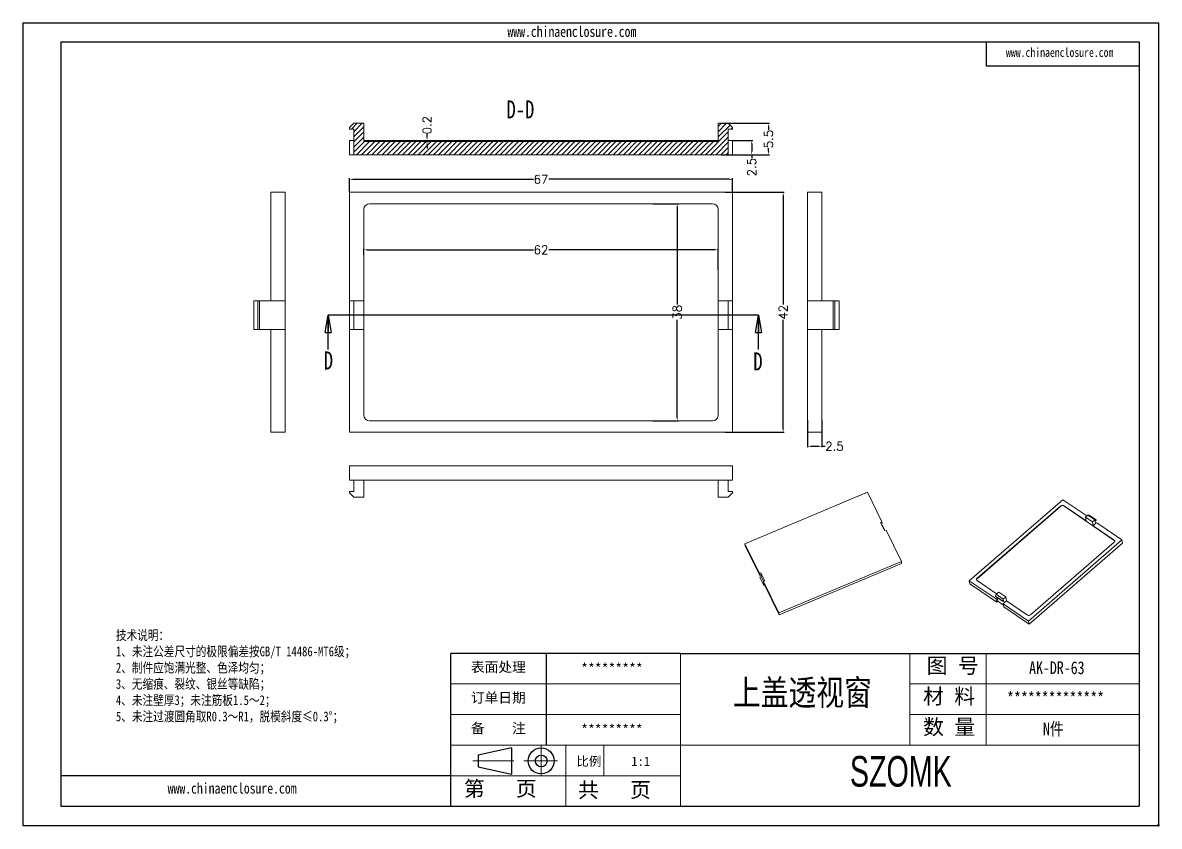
# Model space of a CAD drawing. Header units: inches. Extents: x 2437 to 3620, y 1125 to 1473.
# Drawn here: x 3421.6 to 3620.4, y 1125.6 to 1266.2 of the extents above; entities that cross this region are included whole.
import ezdxf

# ---------------------------------------------------------------- set-up
doc = ezdxf.new("R2010")
doc.units = ezdxf.units.IN
doc.header["$LTSCALE"] = 15
doc.linetypes.add('CENTER2', pattern=[28.575, 19.05, -3.175, 3.175, -3.175])
doc.linetypes.add('PHANTOM', pattern=[12.7, 6.35, -1.27, 1.27, -1.27, 1.27, -1.27])
doc.layers.add('文字', color=81, linetype='Continuous')
for name, color, linetype, lineweight in [('粗实线', 7, 'Continuous', 30), ('细实线', 3, 'Continuous', 9), ('细点划线', 2, 'CENTER2', 9)]:
    doc.layers.add(name, color=color, linetype=linetype, lineweight=lineweight)
doc.styles.add('SLDTEXTSTYLE0', font='TXT', dxfattribs={"width": 0.75})
doc.styles.get("Standard").update_dxf_attribs({"font": 'txt', "bigfont": 'gbcbig.shx'})
doc.styles.add('宋体', font='', dxfattribs={"width": 0.8, "height": 3.5})
doc.styles.add('长仿宋', font='', dxfattribs={"width": 0.7, "height": 4})
doc.styles.get('宋体').set_extended_font_data('SimSun')
doc.styles.get('长仿宋').set_extended_font_data('SimSun')
doc.dimstyles.new('2', dxfattribs={"dimtxt": 1.5, "dimasz": 0.6, "dimexe": 0.18, "dimexo": 0.0625, "dimgap": 0.09, "dimtad": 0, "dimdsep": 46, "dimtxsty": 'Standard', "dimcen": 0, "dimclrd": 3, "dimclre": 3, "dimadec": 0, "dimazin": 2, "dimtfac": 1, "dimtofl": 0, "dimtmove": 0, "dimatfit": 3, "dimfxl": 1, "dimtolj": 1, "dimtzin": 0, "dimarcsym": 0})

# ---------------------------------------------------------------- blocks, each defined once
blk = doc.blocks.new('_CLOSED')
at = {"color": 0, "linetype": 'ByBlock', "lineweight": -2}
for p, q in [((-1, 0.166667), (0, 0)), ((-1, 0.166667), (-1, -0.166667)), ((0, 0), (-1, -0.166667)), ((0, 0), (-1, 0))]:
    blk.add_line(p, q, dxfattribs=at)
blk = doc.blocks.new('*D300')
at = {"color": 3, "lineweight": -2}
for p, q in [((3478.77, 1236.63), (3478.77, 1239.02)), ((3545.77, 1236.63), (3545.77, 1239.02)), ((3479.37, 1238.84), (3510.93, 1238.84)), ((3545.17, 1238.84), (3513.61, 1238.84))]:
    blk.add_line(p, q, dxfattribs=at)
at = {"color": 3}
for points in [[(3479.37, 1238.94), (3479.37, 1238.74), (3478.77, 1238.84)], [(3545.17, 1238.94), (3545.17, 1238.74), (3545.77, 1238.84)]]:
    blk.add_solid(points, dxfattribs=at)
at = {"layer": 'Defpoints', "color": 0}
for p in [(3545.77, 1238.84), (3478.77, 1236.57), (3545.77, 1236.57)]:
    blk.add_point(p, dxfattribs=at)
at = {"color": 0, "insert": (3512.27, 1238.84), "char_height": 1.5, "attachment_point": 5}
blk.add_mtext('\\A1;67', dxfattribs=at)
blk = doc.blocks.new('*D301')
at = {"color": 3, "lineweight": -2}
for p, q in [((3544.49, 1236.57), (3554.81, 1236.57)), ((3554.63, 1235.97), (3554.63, 1216.91)), ((3554.63, 1195.17), (3554.63, 1214.23)), ((3544.49, 1194.57), (3554.81, 1194.57))]:
    blk.add_line(p, q, dxfattribs=at)
at = {"color": 3}
for points in [[(3554.53, 1235.97), (3554.73, 1235.97), (3554.63, 1236.57)], [(3554.53, 1195.17), (3554.73, 1195.17), (3554.63, 1194.57)]]:
    blk.add_solid(points, dxfattribs=at)
at = {"layer": 'Defpoints', "color": 0}
for p in [(3544.43, 1236.57), (3544.43, 1194.57), (3554.63, 1194.57)]:
    blk.add_point(p, dxfattribs=at)
at = {"color": 0, "insert": (3554.63, 1215.57), "char_height": 1.5, "attachment_point": 5, "rotation": 90}
blk.add_mtext('\\A1;42', dxfattribs=at)
blk = doc.blocks.new('*D302')
at = {"color": 3, "lineweight": -2}
for p, q in [((3531.8, 1234.57), (3536.27, 1234.57)), ((3536.09, 1233.97), (3536.09, 1216.91)), ((3536.09, 1197.17), (3536.09, 1214.23)), ((3531.8, 1196.57), (3536.27, 1196.57))]:
    blk.add_line(p, q, dxfattribs=at)
at = {"color": 3}
for points in [[(3535.99, 1233.97), (3536.19, 1233.97), (3536.09, 1234.57)], [(3535.99, 1197.17), (3536.19, 1197.17), (3536.09, 1196.57)]]:
    blk.add_solid(points, dxfattribs=at)
at = {"layer": 'Defpoints', "color": 0}
for p in [(3531.74, 1234.57), (3536.09, 1234.57), (3531.74, 1196.57)]:
    blk.add_point(p, dxfattribs=at)
at = {"color": 0, "insert": (3536.09, 1215.57), "char_height": 1.5, "attachment_point": 5, "rotation": 90}
blk.add_mtext('\\A1;38', dxfattribs=at)
blk = doc.blocks.new('*D303')
at = {"color": 3, "lineweight": -2}
for p, q in [((3481.27, 1225.62), (3481.27, 1226.68)), ((3481.87, 1226.5), (3510.93, 1226.5)), ((3542.67, 1226.5), (3513.61, 1226.5)), ((3543.27, 1222.99), (3543.27, 1226.68))]:
    blk.add_line(p, q, dxfattribs=at)
at = {"color": 3}
for points in [[(3481.87, 1226.6), (3481.87, 1226.4), (3481.27, 1226.5)], [(3542.67, 1226.6), (3542.67, 1226.4), (3543.27, 1226.5)]]:
    blk.add_solid(points, dxfattribs=at)
at = {"layer": 'Defpoints', "color": 0}
for p in [(3481.27, 1226.5), (3481.27, 1225.56), (3543.27, 1222.93)]:
    blk.add_point(p, dxfattribs=at)
at = {"color": 0, "insert": (3512.27, 1226.5), "char_height": 1.5, "attachment_point": 5}
blk.add_mtext('\\A1;62', dxfattribs=at)
blk = doc.blocks.new('*D304')
at = {"color": 3, "lineweight": -2}
for p, q in [((3545.83, 1245.64), (3549.31, 1245.64)), ((3549.13, 1245.04), (3549.13, 1243.74)), ((3545.46, 1243.14), (3549.31, 1243.14)), ((3549.13, 1243.14), (3549.13, 1242.54))]:
    blk.add_line(p, q, dxfattribs=at)
at = {"color": 3}
for points in [[(3549.03, 1245.04), (3549.23, 1245.04), (3549.13, 1245.64)], [(3549.03, 1243.74), (3549.23, 1243.74), (3549.13, 1243.14)]]:
    blk.add_solid(points, dxfattribs=at)
at = {"layer": 'Defpoints', "color": 0}
for p in [(3545.77, 1245.64), (3549.13, 1245.64), (3545.39, 1243.14)]:
    blk.add_point(p, dxfattribs=at)
at = {"color": 0, "insert": (3549.13, 1240.95), "char_height": 1.5, "attachment_point": 5, "rotation": 90}
blk.add_mtext('\\A1;2.5', dxfattribs=at)
blk = doc.blocks.new('*D305')
at = {"color": 3, "lineweight": -2}
for p, q in [((3543.78, 1248.64), (3552.25, 1248.64)), ((3552.07, 1248.04), (3552.07, 1247.48)), ((3543.78, 1243.14), (3552.25, 1243.14)), ((3552.07, 1243.74), (3552.07, 1244.3))]:
    blk.add_line(p, q, dxfattribs=at)
at = {"color": 3}
for points in [[(3551.97, 1248.04), (3552.17, 1248.04), (3552.07, 1248.64)], [(3551.97, 1243.74), (3552.17, 1243.74), (3552.07, 1243.14)]]:
    blk.add_solid(points, dxfattribs=at)
at = {"layer": 'Defpoints', "color": 0}
for p in [(3543.72, 1248.64), (3552.07, 1248.64), (3543.72, 1243.14)]:
    blk.add_point(p, dxfattribs=at)
at = {"color": 0, "insert": (3552.07, 1245.89), "char_height": 1.5, "attachment_point": 5, "rotation": 90}
blk.add_mtext('\\A1;5.5', dxfattribs=at)
blk = doc.blocks.new('*D306')
at = {"color": 3, "lineweight": -2}
for p, q in [((3492.32, 1246.24), (3492.32, 1246.84)), ((3491.76, 1245.64), (3492.5, 1245.64)), ((3491.76, 1245.44), (3492.5, 1245.44)), ((3492.32, 1244.84), (3492.32, 1244.24))]:
    blk.add_line(p, q, dxfattribs=at)
at = {"color": 3}
for points in [[(3492.22, 1246.24), (3492.42, 1246.24), (3492.32, 1245.64)], [(3492.22, 1244.84), (3492.42, 1244.84), (3492.32, 1245.44)]]:
    blk.add_solid(points, dxfattribs=at)
at = {"layer": 'Defpoints', "color": 0}
for p in [(3491.7, 1245.64), (3491.7, 1245.44), (3492.32, 1245.64)]:
    blk.add_point(p, dxfattribs=at)
at = {"color": 0, "insert": (3492.32, 1248.31), "char_height": 1.5, "attachment_point": 5, "rotation": 90}
blk.add_mtext('\\A1;0.2', dxfattribs=at)
blk = doc.blocks.new('*D307')
at = {"color": 3, "lineweight": -2}
for p, q in [((3558.9, 1196.66), (3558.9, 1191.93)), ((3561.4, 1196.66), (3561.4, 1191.93)), ((3559.5, 1192.11), (3560.8, 1192.11)), ((3561.4, 1192.11), (3562, 1192.11))]:
    blk.add_line(p, q, dxfattribs=at)
at = {"color": 3}
for points in [[(3559.5, 1192.21), (3559.5, 1192.01), (3558.9, 1192.11)], [(3560.8, 1192.21), (3560.8, 1192.01), (3561.4, 1192.11)]]:
    blk.add_solid(points, dxfattribs=at)
at = {"layer": 'Defpoints', "color": 0}
for p in [(3558.9, 1196.73), (3561.4, 1196.73), (3561.4, 1192.11)]:
    blk.add_point(p, dxfattribs=at)
at = {"color": 0, "insert": (3563.59, 1192.11), "char_height": 1.5, "attachment_point": 5}
blk.add_mtext('\\A1;2.5', dxfattribs=at)

msp = doc.modelspace()

# ---------------------------------------------------------------- hatches: boundary and pattern name
at = {"linetype": 'Continuous', "lineweight": 0}
h = msp.add_hatch(dxfattribs=at)
h.set_pattern_fill('ANSI31', color=4, scale=0.2, style=0)
h.set_pattern_definition([(45, (25.29296, -402.01804), (-0.44901281, 0.44901281), [])])
h.paths.add_polyline_path([(3478.769, 1247.64), (3479.519, 1247.64), (3479.519, 1243.14), (3545.019, 1243.14), (3545.019, 1247.64), (3545.769, 1247.64), (3545.769, 1247.89), (3545.019, 1248.64), (3543.269, 1248.64), (3543.269, 1245.44), (3481.269, 1245.44), (3481.269, 1248.64), (3479.519, 1248.64), (3478.769, 1247.89)], flags=0)

# ---------------------------------------------------------------- linework, layer by layer
for p, q in [((3421.582, 1266.245), (3620.271, 1266.245)), ((3421.582, 1266.245), (3421.582, 1125.758)), ((3620.271, 1266.245), (3620.271, 1125.758)), ((3428.272, 1262.901), (3616.926, 1262.901)), ((3428.272, 1262.901), (3428.272, 1129.103)), ((3590.167, 1262.901), (3590.167, 1258.719)), ((3616.926, 1262.901), (3616.926, 1129.103)), ((3590.167, 1258.719), (3616.926, 1258.719)), ((3536.648, 1155.863), (3496.509, 1155.863)), ((3496.509, 1129.103), (3496.509, 1155.863)), ((3513.233, 1139.807), (3513.233, 1155.863)), ((3536.648, 1155.863), (3616.926, 1155.863)), ((3496.509, 1134.455), (3428.272, 1134.455)), ((3428.272, 1129.103), (3616.926, 1129.103)), ((3421.582, 1125.758), (3620.271, 1125.758))]:
    msp.add_line(p, q)
at = {"color": 7, "linetype": 'Continuous', "lineweight": 15}
for p, q in [((3478.769, 1247.89), (3479.519, 1248.64)), ((3478.769, 1247.89), (3478.769, 1247.64)), ((3479.519, 1247.64), (3478.769, 1247.64)), ((3481.269, 1248.64), (3479.519, 1248.64)), ((3479.519, 1243.14), (3479.519, 1247.64)), ((3481.269, 1245.44), (3481.269, 1248.64)), ((3543.269, 1248.64), (3543.269, 1245.44)), ((3545.019, 1248.64), (3543.269, 1248.64)), ((3545.019, 1248.64), (3545.769, 1247.89)), ((3545.019, 1247.64), (3545.769, 1247.64)), ((3545.019, 1243.14), (3545.019, 1247.64)), ((3545.769, 1247.64), (3545.769, 1247.89)), ((3478.769, 1243.14), (3478.769, 1245.64)), ((3478.769, 1245.64), (3479.519, 1245.64)), ((3482.269, 1245.64), (3481.269, 1245.64)), ((3543.269, 1245.44), (3481.269, 1245.44)), ((3482.269, 1245.44), (3482.269, 1245.64)), ((3542.269, 1245.64), (3482.269, 1245.64)), ((3542.269, 1245.44), (3542.269, 1245.64)), ((3543.269, 1245.64), (3542.269, 1245.64)), ((3545.769, 1245.64), (3545.019, 1245.64)), ((3545.769, 1243.14), (3545.769, 1245.64)), ((3478.769, 1243.14), (3479.519, 1243.14)), ((3479.519, 1243.14), (3545.019, 1243.14)), ((3545.769, 1243.14), (3545.019, 1243.14)), ((3464.995, 1236.568), (3467.495, 1236.568)), ((3464.995, 1217.55), (3464.995, 1236.568)), ((3467.495, 1217.55), (3467.495, 1236.568)), ((3478.769, 1236.568), (3478.769, 1217.55)), ((3545.769, 1236.568), (3478.769, 1236.568)), ((3545.769, 1217.55), (3545.769, 1236.568)), ((3558.898, 1236.568), (3558.898, 1217.55)), ((3561.398, 1236.568), (3558.898, 1236.568)), ((3561.398, 1236.568), (3561.398, 1217.55)), ((3481.269, 1233.568), (3481.269, 1217.55)), ((3542.269, 1234.568), (3482.269, 1234.568)), ((3543.269, 1217.55), (3543.269, 1233.568)), ((3461.995, 1212.55), (3461.995, 1217.55)), ((3461.995, 1217.55), (3462.745, 1217.55)), ((3462.745, 1217.55), (3462.745, 1212.55)), ((3462.995, 1217.55), (3462.745, 1217.55)), ((3462.995, 1212.55), (3462.995, 1217.55)), ((3462.995, 1217.55), (3464.995, 1217.55)), ((3467.495, 1217.55), (3464.995, 1217.55)), ((3467.495, 1217.55), (3467.495, 1212.55)), ((3478.769, 1212.55), (3478.769, 1217.55)), ((3478.769, 1217.55), (3479.519, 1217.55)), ((3479.519, 1217.55), (3479.519, 1212.55)), ((3479.519, 1217.55), (3481.269, 1217.55)), ((3481.269, 1217.55), (3481.269, 1212.55)), ((3545.019, 1217.55), (3543.269, 1217.55)), ((3543.269, 1217.55), (3543.269, 1212.55)), ((3545.019, 1212.55), (3545.019, 1217.55)), ((3545.019, 1217.55), (3545.769, 1217.55)), ((3545.769, 1217.55), (3545.769, 1212.55)), ((3558.898, 1217.55), (3561.398, 1217.55)), ((3558.898, 1217.55), (3558.898, 1212.55)), ((3563.398, 1217.55), (3561.398, 1217.55)), ((3563.398, 1212.55), (3563.398, 1217.55)), ((3563.398, 1217.55), (3563.648, 1217.55)), ((3563.648, 1212.55), (3563.648, 1217.55)), ((3563.648, 1217.55), (3564.398, 1217.55)), ((3564.398, 1217.55), (3564.398, 1212.55)), ((3462.745, 1212.55), (3461.995, 1212.55)), ((3462.745, 1212.55), (3462.995, 1212.55)), ((3462.995, 1212.55), (3464.995, 1212.55)), ((3464.995, 1194.568), (3464.995, 1212.55)), ((3467.495, 1212.55), (3464.995, 1212.55)), ((3467.495, 1194.568), (3467.495, 1212.55)), ((3479.519, 1212.55), (3478.769, 1212.55)), ((3478.769, 1212.55), (3478.769, 1194.568)), ((3481.269, 1212.55), (3479.519, 1212.55)), ((3481.269, 1212.55), (3481.269, 1197.568)), ((3543.269, 1212.55), (3545.019, 1212.55)), ((3543.269, 1197.568), (3543.269, 1212.55)), ((3545.769, 1212.55), (3545.019, 1212.55)), ((3545.769, 1194.568), (3545.769, 1212.55)), ((3558.898, 1212.55), (3561.398, 1212.55)), ((3558.898, 1212.55), (3558.898, 1194.568)), ((3561.398, 1212.55), (3561.398, 1194.568)), ((3563.398, 1212.55), (3561.398, 1212.55)), ((3563.648, 1212.55), (3563.398, 1212.55)), ((3564.398, 1212.55), (3563.648, 1212.55)), ((3482.269, 1196.568), (3542.269, 1196.568)), ((3464.995, 1194.568), (3467.495, 1194.568)), ((3478.769, 1194.568), (3545.769, 1194.568)), ((3561.398, 1194.568), (3558.898, 1194.568)), ((3478.769, 1186.203), (3478.769, 1188.703)), ((3545.769, 1188.703), (3478.769, 1188.703)), ((3545.769, 1186.203), (3545.769, 1188.703)), ((3545.769, 1186.203), (3478.769, 1186.203)), ((3479.519, 1184.203), (3479.519, 1186.203)), ((3481.269, 1183.203), (3481.269, 1186.203)), ((3543.269, 1183.203), (3543.269, 1186.203)), ((3545.019, 1184.203), (3545.019, 1186.203)), ((3478.769, 1184.203), (3479.519, 1184.203)), ((3478.769, 1184.203), (3478.769, 1183.953)), ((3478.769, 1183.953), (3479.519, 1183.203)), ((3479.519, 1183.203), (3481.269, 1183.203)), ((3545.019, 1183.203), (3543.269, 1183.203)), ((3545.769, 1184.203), (3545.019, 1184.203)), ((3545.019, 1183.203), (3545.769, 1183.953)), ((3545.769, 1184.203), (3545.769, 1183.953)), ((3547.946, 1175.063), (3569.372, 1184.074)), ((3569.372, 1184.074), (3571.915, 1178.891)), ((3603.57, 1182.753), (3587.195, 1168.57)), ((3603.207, 1181.677), (3588.542, 1168.976)), ((3603.216, 1181.632), (3588.552, 1168.931)), ((3603.216, 1181.632), (3603.207, 1181.677)), ((3607.739, 1179.912), (3603.57, 1182.753)), ((3607.639, 1179.035), (3603.697, 1181.721)), ((3603.707, 1181.676), (3603.697, 1181.721)), ((3612.565, 1175.639), (3603.707, 1181.676)), ((3607.925, 1180.073), (3607.498, 1179.703)), ((3607.498, 1179.703), (3607.639, 1179.035)), ((3607.498, 1179.703), (3608.728, 1178.864)), ((3609.156, 1179.235), (3607.925, 1180.073)), ((3607.925, 1180.073), (3608.144, 1180.065)), ((3608.144, 1180.065), (3609.374, 1179.226)), ((3608.728, 1178.864), (3609.156, 1179.235)), ((3609.374, 1179.226), (3609.156, 1179.235)), ((3609.374, 1179.226), (3609.386, 1179.171)), ((3571.675, 1178.79), (3571.915, 1178.891)), ((3572.382, 1177.349), (3571.675, 1178.79)), ((3571.83, 1178.474), (3571.953, 1178.526)), ((3571.915, 1178.891), (3571.953, 1178.526)), ((3571.984, 1178.234), (3571.954, 1178.221)), ((3571.984, 1178.234), (3572.412, 1177.362)), ((3572.622, 1177.45), (3572.382, 1177.349)), ((3572.622, 1177.45), (3575.31, 1171.969)), ((3608.728, 1178.864), (3608.869, 1178.196)), ((3608.869, 1178.196), (3609.297, 1178.567)), ((3612.556, 1175.684), (3608.869, 1178.196)), ((3609.386, 1179.171), (3609.203, 1179.012)), ((3609.203, 1179.012), (3609.297, 1178.567)), ((3609.297, 1178.567), (3609.48, 1178.725)), ((3613.905, 1175.71), (3609.48, 1178.725)), ((3597.53, 1161.527), (3613.905, 1175.71)), ((3597.893, 1162.604), (3612.557, 1175.305)), ((3612.565, 1175.639), (3612.556, 1175.684)), ((3613.905, 1175.71), (3614.023, 1175.154)), ((3550.488, 1169.88), (3547.946, 1175.063)), ((3547.984, 1174.698), (3547.946, 1175.063)), ((3550.527, 1169.515), (3547.984, 1174.698)), ((3597.647, 1160.971), (3614.023, 1175.154)), ((3575.31, 1171.969), (3553.884, 1162.958)), ((3575.349, 1171.603), (3553.922, 1162.593)), ((3575.349, 1171.603), (3575.31, 1171.969)), ((3550.728, 1169.981), (3550.488, 1169.88)), ((3550.488, 1169.88), (3550.527, 1169.515)), ((3550.767, 1169.616), (3550.527, 1169.515)), ((3550.558, 1169.223), (3550.798, 1169.324)), ((3551.435, 1168.54), (3550.728, 1169.981)), ((3550.728, 1169.981), (3550.767, 1169.616)), ((3550.798, 1169.324), (3550.767, 1169.616)), ((3550.798, 1169.324), (3551.225, 1168.452)), ((3550.558, 1169.223), (3551.265, 1167.782)), ((3550.562, 1169.186), (3550.558, 1169.223)), ((3550.562, 1169.186), (3551.268, 1167.745)), ((3551.195, 1168.439), (3551.435, 1168.54)), ((3553.884, 1162.958), (3551.195, 1168.439)), ((3551.195, 1168.439), (3551.234, 1168.074)), ((3553.922, 1162.593), (3551.234, 1168.074)), ((3551.265, 1167.782), (3551.358, 1167.821)), ((3551.265, 1167.782), (3551.268, 1167.745)), ((3551.268, 1167.745), (3551.397, 1167.741)), ((3587.195, 1168.57), (3591.874, 1165.381)), ((3587.195, 1168.57), (3587.312, 1168.014)), ((3587.312, 1168.014), (3591.992, 1164.825)), ((3588.552, 1168.931), (3588.542, 1168.976)), ((3588.544, 1168.596), (3591.975, 1166.258)), ((3591.769, 1165.882), (3591.917, 1166.208)), ((3592.999, 1165.044), (3591.769, 1165.882)), ((3591.78, 1165.826), (3591.769, 1165.882)), ((3593.011, 1164.988), (3591.78, 1165.826)), ((3591.874, 1165.381), (3592.058, 1165.54)), ((3591.992, 1164.825), (3591.874, 1165.381)), ((3591.917, 1166.208), (3592.344, 1166.578)), ((3591.917, 1166.208), (3593.147, 1165.369)), ((3592.034, 1165.654), (3592.058, 1165.54)), ((3592.175, 1164.983), (3592.058, 1165.54)), ((3592.344, 1166.578), (3593.575, 1165.74)), ((3593.147, 1165.369), (3592.999, 1165.044)), ((3593.575, 1165.74), (3593.147, 1165.369)), ((3593.575, 1165.74), (3593.716, 1165.072)), ((3591.992, 1164.825), (3592.175, 1164.983)), ((3592.175, 1164.983), (3593.152, 1164.318)), ((3592.999, 1165.044), (3593.011, 1164.988)), ((3593.011, 1164.988), (3593.194, 1165.147)), ((3593.288, 1164.701), (3593.105, 1164.543)), ((3593.105, 1164.543), (3597.53, 1161.527)), ((3593.222, 1163.986), (3593.105, 1164.543)), ((3593.194, 1165.147), (3593.288, 1164.701)), ((3593.222, 1163.986), (3597.647, 1160.971)), ((3593.716, 1165.072), (3593.288, 1164.701)), ((3593.716, 1165.072), (3597.403, 1162.56)), ((3553.922, 1162.593), (3553.884, 1162.958)), ((3597.53, 1161.527), (3597.647, 1160.971))]:
    msp.add_line(p, q, dxfattribs=at)
at = {"color": 1, "linetype": 'PHANTOM', "lineweight": 30}
msp.add_line((3550.313, 1215.05), (3475.021, 1215.05), dxfattribs=at)
at = {"color": 7, "linetype": 'Continuous', "lineweight": 30}
for p, q in [((3475.021, 1209.05), (3475.021, 1215.05)), ((3550.313, 1209.05), (3550.313, 1215.05))]:
    msp.add_line(p, q, dxfattribs=at)
msp.add_circle((3620.271, 1125.758), 0.161)
at = {"color": 7, "linetype": 'Continuous', "lineweight": 15}
for centre, radius, start, end in [((3482.269, 1233.568), 1, 90, 180), ((3542.269, 1233.568), 1, 0, 90), ((3482.269, 1197.568), 1, 180, 270), ((3542.269, 1197.568), 1, 270, 0), ((3603.483, 1181.357), 0.422, 59.4605, 130.79046), ((3603.492, 1181.313), 0.422, 59.4605, 130.79046), ((3612.427, 1175.494), 0.23, 304.56534, 55.9382), ((3612.439, 1175.446), 0.231, 19.2698, 56.97307), ((3588.672, 1168.787), 0.23, 124.56534, 235.9382), ((3588.707, 1168.728), 0.256, 127.43887, 183.26019), ((3597.617, 1162.923), 0.422, 239.4605, 310.79046)]:
    msp.add_arc(centre, radius, start, end, dxfattribs=at)
at = {"layer": '粗实线', "color": 7}
for p, q in [((3507.086, 1139.306), (3501.238, 1138.067)), ((3501.238, 1138.067), (3501.238, 1135.999)), ((3507.086, 1139.306), (3507.086, 1134.723)), ((3501.238, 1135.999), (3507.086, 1134.723))]:
    msp.add_line(p, q, dxfattribs=at)
for radius in [2.273, 1.034]:
    msp.add_circle((3512.291, 1137.033), radius, dxfattribs=at)
at = {"layer": '细实线', "color": 7}
for p, q in [((3536.648, 1155.863), (3536.648, 1129.103)), ((3576.787, 1155.863), (3576.787, 1139.807)), ((3590.167, 1155.863), (3590.167, 1139.92)), ((3536.648, 1150.511), (3496.509, 1150.511)), ((3616.926, 1150.511), (3576.787, 1150.511)), ((3536.648, 1145.159), (3496.509, 1145.159)), ((3616.926, 1145.159), (3576.787, 1145.159)), ((3616.926, 1139.807), (3496.509, 1139.807)), ((3516.578, 1139.807), (3516.578, 1129.103)), ((3523.268, 1139.807), (3523.268, 1134.455)), ((3536.648, 1134.455), (3496.509, 1134.455))]:
    msp.add_line(p, q, dxfattribs=at)
at = {"layer": '细点划线', "color": 7}
for p, q in [((3512.291, 1139.65), (3512.291, 1134.455)), ((3500.306, 1137.033), (3507.534, 1137.033)), ((3509.25, 1137.033), (3515.126, 1137.033))]:
    msp.add_line(p, q, dxfattribs=at)

# ---------------------------------------------------------------- block references
at = {"color": 7, "linetype": 'Continuous', "lineweight": 30, "xscale": 3, "yscale": 3, "zscale": 0.5, "rotation": 90}
for p in [(3475.021, 1215.05), (3550.313, 1215.05)]:
    msp.add_blockref('_CLOSED', p, dxfattribs=at)

# ---------------------------------------------------------------- texts
at = {"color": 7, "linetype": 'Continuous', "char_height": 3.175, "attachment_point": 1, "style": 'SLDTEXTSTYLE0'}
for s, insert in [('D-D', (3506.226, 1252.657)), ('D', (3474.26, 1208.717)), ('D', (3549.404, 1208.55))]:
    msp.add_mtext(s, dxfattribs=dict(at, insert=insert))
at = {"char_height": 1.76006, "width": 1000.33023, "attachment_point": 1}
for s, insert in [('{\\fSimHei|b0|i0|c134|p49;表面处理}', (3499.999, 1154.344)), ('{\\fSimHei|b0|i0|c134|p49;*********}', (3519.277, 1154.118)), ('{\\fSimHei|b0|i0|c134|p49;订单日期}', (3499.999, 1148.992)), ('{\\fSimHei|b0|i0|c134|p49;备    注}', (3499.999, 1143.64)), ('{\\fSimHei|b0|i0|c134|p49;*********}', (3519.277, 1143.414))]:
    msp.add_mtext(s, dxfattribs=dict(at, insert=insert))
at = {"layer": '文字', "color": 0, "attachment_point": 1, "style": '宋体'}
for s, insert, char_height, width in [('www.chinaenclosure.com', (3506.385, 1265.65), 1.88387, 33.0977), ('www.chinaenclosure.com', (3593.614, 1261.841), 1.56989, 27.58142), ('{\\H1.111x;技术说明：\\P1、未注公差尺寸的极限偏差按GB/T 14486-MT6级；\\P2、制件应饱满光整、色泽均匀；\\P3、无缩痕、裂纹、银丝等缺陷；\\P4、未注壁厚3；未注筋板1.5～2；\\P5、未注过渡圆角取R0.3～R1，脱模斜度≤0.3%%D；}', (3437.883, 1159.906), 1.53658, 72.9354), ('{\\H1.111x;AK-DR-63}', (3597.655, 1154.465), 2.00696, 23.20269), ('上盖透视窗', (3545.815, 1151.243), 4.4599, 57.01831), ('{\\H1.111x;**************}', (3593.795, 1149.113), 2.00696, 23.20269), ('{\\H1.111x;N件}', (3600.083, 1143.761), 2.00696, 23.20269), ('www.chinaenclosure.com', (3446.939, 1133.205), 1.88387, 33.0977)]:
    msp.add_mtext(s, dxfattribs=dict(at, insert=insert, char_height=char_height, width=width))
at = {"layer": '粗实线', "insert": (3566.304, 1137.891), "char_height": 5.35189, "width": 60.01614, "attachment_point": 1, "style": '长仿宋'}
msp.add_mtext('{\\fSTXinwei|b0|i0|c134|p2;SZOMK}', dxfattribs=at)
at = {"layer": '细实线', "color": 7, "attachment_point": 1}
for s, insert, char_height, width in [('{\\fSimSun|b0|i0|c134|p54;图 号}', (3579.73, 1155.05), 2.67594, 13.37972), ('{\\fSimSun|b0|i0|c134|p54;材 料   }', (3579.095, 1149.698), 2.67594, 13.37972), ('{\\fSimSun|b0|i0|c134|p54;数 量}', (3579.108, 1144.32), 2.67594, 12.09026), ('{\\fSimSun|b0|i0|c134|p54;比例}', (3518.451, 1137.78), 1.60557, 7.04794), ('{\\fSimSun|b0|i0|c134|p54;1:1}', (3528.068, 1137.78), 1.60557, 7.04794), ('{\\fSimSun|b0|i0|c134|p54;第   页}', (3498.761, 1133.535), 2.67594, 20.06958), ('{\\fSimSun|b0|i0|c134|p54; 共   页}', (3516.906, 1133.308), 2.67594, 20.06958)]:
    msp.add_mtext(s, dxfattribs=dict(at, insert=insert, char_height=char_height, width=width))

# ---------------------------------------------------------------- dimensions: what is measured, and where the dimension line sits
for base, p1, p2, picture, middle in [((3492.32, 1245.64), (3491.702, 1245.44), (3491.702, 1245.64), '*D306', (3492.32, 1248.305)), ((3552.069, 1248.64), (3543.72, 1243.14), (3543.72, 1248.64), '*D305', (3552.069, 1245.89)), ((3554.628, 1194.568), (3544.432, 1236.568), (3544.432, 1194.568), '*D301', (3554.628, 1215.568)), ((3536.089, 1234.568), (3531.736, 1196.568), (3531.736, 1234.568), '*D302', (3536.089, 1215.568))]:
    dim = msp.add_linear_dim(base=base, p1=p1, p2=p2, angle=90, dimstyle='2')
    dim.commit()
    dim.dimension.update_dxf_attribs({"geometry": picture, "text_midpoint": middle})
dim = msp.add_linear_dim(base=(3549.13, 1245.64), p1=(3545.394, 1243.14), p2=(3545.769, 1245.64), angle=90, dimstyle='2')
dim.commit()
dim.dimension.update_dxf_attribs({"geometry": '*D304', "text_midpoint": (3549.13, 1240.95), "dimtype": 160})
for base, p1, p2, picture, middle in [((3545.769, 1238.836), (3478.769, 1236.568), (3545.769, 1236.568), '*D300', (3512.269, 1238.836)), ((3481.269, 1226.501), (3543.269, 1222.931), (3481.269, 1225.559), '*D303', (3512.269, 1226.501)), ((3561.398, 1192.112), (3558.898, 1196.726), (3561.398, 1196.726), '*D307', (3563.588, 1192.112))]:
    dim = msp.add_linear_dim(base=base, p1=p1, p2=p2, dimstyle='2')
    dim.commit()
    dim.dimension.update_dxf_attribs({"geometry": picture, "text_midpoint": middle})

doc.saveas('drawing.dxf')
